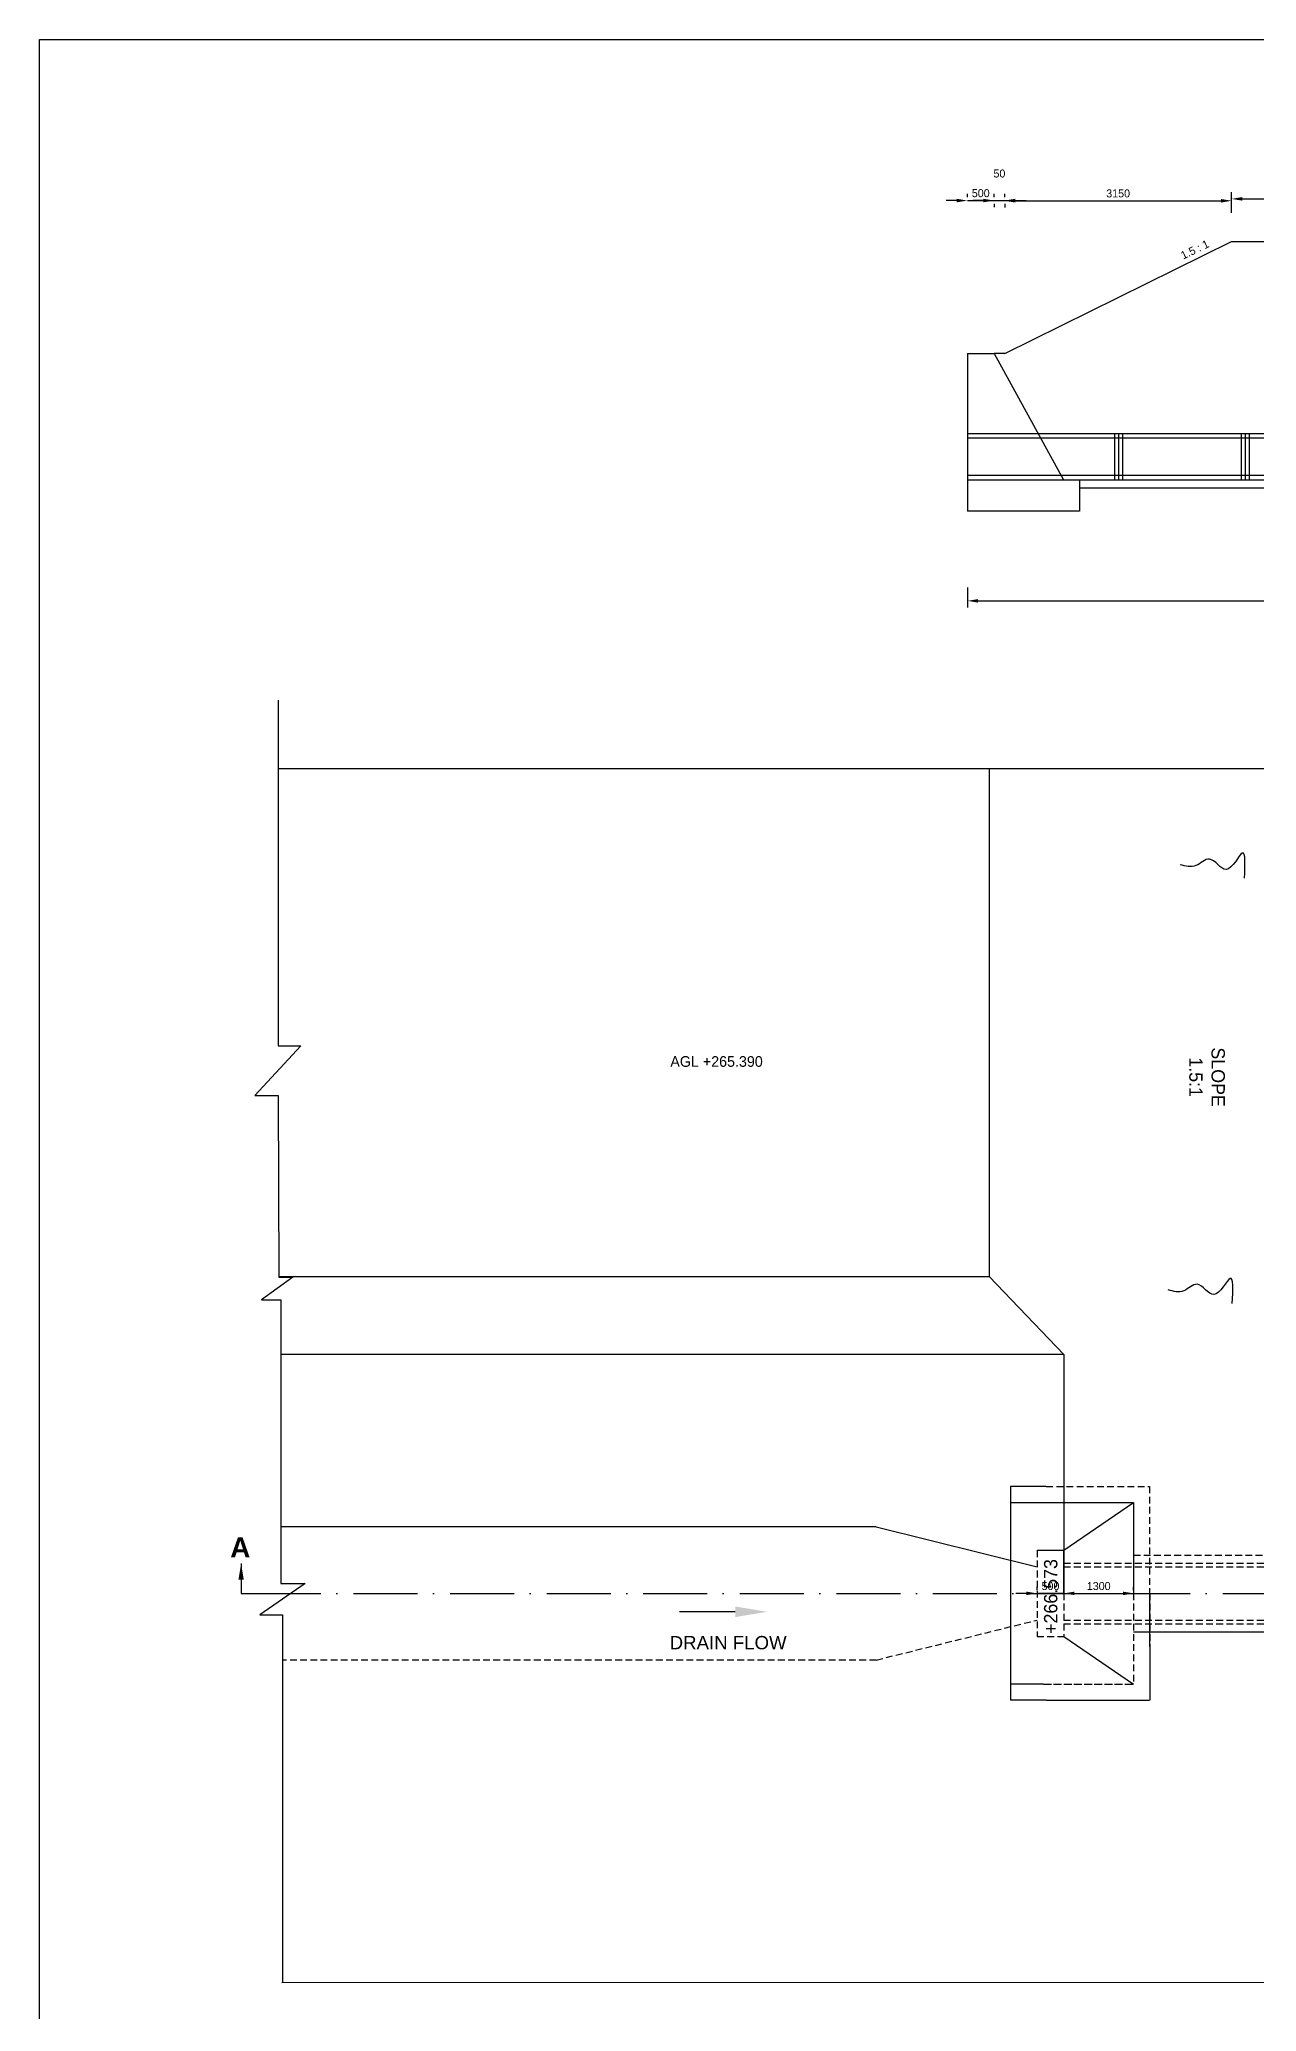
# Model space of a CAD drawing. Header units: millimetres. Extents: x 2268 to 3145, y -346 to 298.
# Drawn here: x 2267.7 to 2495.9, y -72.1 to 297.6 of the extents above; entities that cross this region are included whole.
import ezdxf

# ---------------------------------------------------------------- set-up
doc = ezdxf.new("R2010")
doc.units = ezdxf.units.MM
doc.linetypes.add('ACAD_ISO10W100', pattern=[18, 12, -3, 0, -3])
doc.linetypes.add('DASHED', pattern=[19.05, 12.7, -6.35])
doc.layers.add('BASIC', color=18, linetype='Continuous')
doc.dimstyles.new('ISO-25', dxfattribs={"dimtxt": 2.5, "dimasz": 4, "dimexe": 1.25, "dimexo": 0.625, "dimtad": 1, "dimtih": 1, "dimtoh": 1, "dimtxsty": 'Standard', "dimcen": 2.5, "dimadec": 0, "dimazin": 0, "dimtfac": 1, "dimtmove": 0, "dimatfit": 3, "dimfxl": 1, "dimarcsym": 0})

# ---------------------------------------------------------------- blocks, each defined once
blk = doc.blocks.new('*D8')
at = {"layer": 'BASIC', "color": 0, "lineweight": -2, "transparency": 16777216}
for p, q in [((2491.16, 265.3), (2491.16, 268.98)), ((2493.16, 267.73), (2539.16, 267.73)), ((2541.16, 265.3), (2541.16, 268.98))]:
    blk.add_line(p, q, dxfattribs=at)
at = {"layer": 'BASIC', "color": 0, "transparency": 16777216}
for points in [[(2493.16, 268.07), (2493.16, 267.4), (2491.16, 267.73)], [(2539.16, 268.07), (2539.16, 267.4), (2541.16, 267.73)]]:
    blk.add_solid(points, dxfattribs=at)
at = {"layer": 'Defpoints', "color": 0, "transparency": 16777216}
for p in [(2541.16, 267.73), (2491.16, 264.68), (2541.16, 264.68)]:
    blk.add_point(p, dxfattribs=at)
at = {"layer": 'BASIC', "color": 0, "transparency": 16777216, "insert": (2516.16, 269.11), "char_height": 1.5, "attachment_point": 5}
blk.add_mtext('5000', dxfattribs=at)
blk = doc.blocks.new('*D14')
at = {"layer": 'BASIC', "color": 0, "lineweight": -2, "transparency": 16777216}
for p, q in [((2448.66, 266.79), (2448.66, 266.13)), ((2450.66, 267.38), (2489.16, 267.38)), ((2491.16, 265.12), (2491.16, 268.63))]:
    blk.add_line(p, q, dxfattribs=at)
at = {"layer": 'BASIC', "color": 0, "transparency": 16777216}
for points in [[(2450.66, 267.71), (2450.66, 267.04), (2448.66, 267.38)], [(2489.16, 267.71), (2489.16, 267.04), (2491.16, 267.38)]]:
    blk.add_solid(points, dxfattribs=at)
at = {"layer": 'Defpoints', "color": 0, "transparency": 16777216}
for p in [(2448.66, 267.42), (2491.16, 267.38), (2491.16, 264.5)]:
    blk.add_point(p, dxfattribs=at)
at = {"layer": 'BASIC', "color": 0, "transparency": 16777216, "insert": (2469.91, 268.75), "char_height": 1.5, "attachment_point": 5}
blk.add_mtext('3150', dxfattribs=at)
blk = doc.blocks.new('*D31')
at = {"layer": 'BASIC', "color": 0, "lineweight": -2, "transparency": 16777216}
for p, q in [((2459.73, 6.92), (2459.73, 7.55)), ((2472.81, 6.92), (2472.81, 7.55)), ((2461.73, 6.3), (2470.81, 6.3))]:
    blk.add_line(p, q, dxfattribs=at)
at = {"layer": 'BASIC', "color": 0, "transparency": 16777216}
for points in [[(2461.73, 6.63), (2461.73, 5.97), (2459.73, 6.3)], [(2470.81, 6.63), (2470.81, 5.97), (2472.81, 6.3)]]:
    blk.add_solid(points, dxfattribs=at)
at = {"layer": 'Defpoints', "color": 0, "transparency": 16777216}
for p in [(2459.73, 6.3), (2472.81, 6.3), (2472.81, 6.3)]:
    blk.add_point(p, dxfattribs=at)
at = {"layer": 'BASIC', "color": 0, "transparency": 16777216, "insert": (2466.27, 7.67), "char_height": 1.5, "attachment_point": 5}
blk.add_mtext('1300', dxfattribs=at)
blk = doc.blocks.new('*D32')
at = {"layer": 'BASIC', "color": 0, "lineweight": -2, "transparency": 16777216}
for p, q in [((2441.66, 194.89), (2441.66, 191.12)), ((2443.66, 192.37), (2689.66, 192.37)), ((2691.66, 194.72), (2691.66, 191.12))]:
    blk.add_line(p, q, dxfattribs=at)
at = {"layer": 'BASIC', "color": 0, "transparency": 16777216}
for points in [[(2443.66, 192.7), (2443.66, 192.04), (2441.66, 192.37)], [(2689.66, 192.7), (2689.66, 192.04), (2691.66, 192.37)]]:
    blk.add_solid(points, dxfattribs=at)
at = {"layer": 'Defpoints', "color": 0, "transparency": 16777216}
for p in [(2441.66, 195.51), (2691.66, 195.34), (2691.66, 192.37)]:
    blk.add_point(p, dxfattribs=at)
at = {"layer": 'BASIC', "color": 0, "transparency": 16777216, "insert": (2566.66, 193.75), "char_height": 1.5, "attachment_point": 5}
blk.add_mtext('22500', dxfattribs=at)
blk = doc.blocks.new('*D33')
at = {"layer": 'BASIC', "color": 0, "lineweight": -2, "transparency": 16777216}
for p, q in [((2454.73, 6.92), (2454.73, 7.55)), ((2459.73, 6.92), (2459.73, 7.55)), ((2452.73, 6.3), (2450.73, 6.3)), ((2459.73, 6.3), (2454.73, 6.3)), ((2461.73, 6.3), (2463.73, 6.3))]:
    blk.add_line(p, q, dxfattribs=at)
at = {"layer": 'BASIC', "color": 0, "transparency": 16777216}
for points in [[(2452.73, 6.63), (2452.73, 5.97), (2454.73, 6.3)], [(2461.73, 6.63), (2461.73, 5.97), (2459.73, 6.3)]]:
    blk.add_solid(points, dxfattribs=at)
at = {"layer": 'Defpoints', "color": 0, "transparency": 16777216}
for p in [(2454.73, 6.3), (2454.73, 6.3), (2459.73, 6.3)]:
    blk.add_point(p, dxfattribs=at)
at = {"layer": 'BASIC', "color": 0, "transparency": 16777216, "insert": (2457.23, 7.67), "char_height": 1.5, "attachment_point": 5}
blk.add_mtext('500', dxfattribs=at)

msp = doc.modelspace()

# ---------------------------------------------------------------- linework, layer by layer
at = {"color": 0}
for p, q in [((2491.16079, 259.74587), (2541.16079, 259.74587)), ((2312.5085, 173.78601), (2312.5085, 108.9718)), ((2312.5085, 160.94561), (2813.1996, 160.94779)), ((2445.72582, 160.94623), (2445.72582, 65.69041)), ((2316.74331, 108.9718), (2308.1058, 99.65231)), ((2312.5085, 108.9718), (2316.74331, 108.9718)), ((2308.1058, 99.65231), (2312.5085, 99.65231)), ((2312.5085, 99.65231), (2312.60116, 65.60754)), ((2315.26066, 65.60754), (2309.33466, 61.33256)), ((2312.57999, 65.69022), (2445.72582, 65.69041)), ((2312.60116, 65.60754), (2315.26066, 65.60754)), ((2445.72582, 65.69041), (2459.72582, 51.06521)), ((2309.33466, 61.33256), (2312.95611, 61.33256)), ((2312.95611, 61.33256), (2312.95611, 30.75002)), ((2459.72582, 51.06521), (2459.72582, 6.298)), ((2312.95611, 30.75002), (2312.95611, 8.15796)), ((2472.81203, 23.31418), (2472.81191, 6.29903)), ((2459.72582, 6.29811), (2459.72582, 14.38948)), ((2317.51409, 8.15796), (2309.06029, 2.31204)), ((2312.95611, 8.15796), (2317.51409, 8.15796)), ((2475.81783, 6.299), (2475.82584, -13.73049)), ((2309.06029, 2.31204), (2313.28719, 2.31204)), ((2313.28719, 2.31204), (2313.28719, -66.61525)), ((2398.13344, 2.84677), (2387.67505, 2.84677)), ((2472.81191, -0.90205), (2669.72395, -0.90213)), ((2313.19453, -66.61512), (2813.88563, -66.61294))]:
    msp.add_line(p, q, dxfattribs=at)
at = {"color": 0, "linetype": 'ByBlock'}
for p, q in [((2469.21079, 223.76587), (2469.21079, 215.06587)), ((2470.71079, 223.76587), (2470.71079, 215.06587)), ((2492.97879, 223.76587), (2492.97879, 215.06587)), ((2494.47879, 223.76587), (2494.47879, 215.06587))]:
    msp.add_line(p, q, dxfattribs=at)
at = {"color": 0, "linetype": 'DASHED'}
for p, q in [((2469.96079, 223.76587), (2469.96079, 215.06587)), ((2493.72879, 223.76587), (2493.72879, 215.06587))]:
    msp.add_line(p, q, dxfattribs=at)
for p, q in [((2441.66079, 215.06587), (2441.66079, 209.16587)), ((2456.43243, 26.3306), (2449.72445, 26.3306)), ((2449.72445, 26.3306), (2449.72445, -13.73488)), ((2459.72582, 14.38948), (2472.81203, 23.31418)), ((2424.56156, 18.80021), (2312.95611, 18.80021)), ((2459.72582, -1.79321), (2472.81191, -10.71528)), ((2455.89518, -10.72204), (2449.72445, -10.72204)), ((2456.43446, -13.7342), (2449.72445, -13.73488))]:
    msp.add_line(p, q)
msp.add_lwpolyline([(2267.7406, 297.62314), (3145.06997, 297.62314), (3145.06997, -345.68892), (2267.7406, -345.68892)], close=True)
at = {"color": 0, "start_tangent": (0.707387577, 0.706825874)}
for points in [[(2493.59293, 140.3784), (2493.18186, 145.07959), (2490.12823, 142.02838), (2487.01587, 143.96472), (2484.49075, 142.7325), (2481.55456, 142.90853)], [(2491.30616, 60.66308), (2490.89509, 65.36427), (2487.84146, 62.31306), (2484.7291, 64.2494), (2482.20398, 63.01718), (2479.26779, 63.19321)]]:
    msp.add_spline(points, degree=3, dxfattribs=at)
at = {"color": 0}
msp.add_solid([(2398.13344, 1.84839), (2398.13344, 3.84515), (2404.12372, 2.84677)], dxfattribs=at)
at = {"layer": 'BASIC', "color": 0}
for p, q in [((2439.66079, 267.41847), (2437.66079, 267.41847)), ((2441.66079, 268.04347), (2441.66079, 268.66847)), ((2441.66079, 267.41847), (2446.66079, 267.41847)), ((2444.66079, 267.41847), (2442.66079, 267.41847)), ((2446.66079, 268.04347), (2446.66079, 268.66847)), ((2446.66079, 267.41847), (2448.65814, 267.41847)), ((2446.66079, 266.79347), (2446.66079, 266.16847)), ((2448.65814, 268.04347), (2448.65814, 268.66847)), ((2448.66079, 267.41847), (2450.66079, 267.41847)), ((2450.65814, 267.41847), (2452.65814, 267.41847)), ((2448.65814, 238.74587), (2491.16079, 259.74587)), ((2441.66079, 238.74587), (2446.66079, 238.74587)), ((2441.66079, 238.74587), (2441.66079, 215.06587)), ((2446.66079, 238.74587), (2459.66079, 215.06587)), ((2441.66079, 223.76587), (2691.66079, 223.76587)), ((2441.66079, 222.91587), (2691.66079, 222.91587)), ((2441.66079, 215.91587), (2691.66079, 215.91587)), ((2441.66079, 215.06587), (2691.66079, 215.06587)), ((2462.66079, 215.06587), (2462.66079, 209.16587)), ((2462.66079, 213.56587), (2670.66079, 213.56587)), ((2462.66079, 209.16587), (2441.66079, 209.16587)), ((2459.72582, 51.06521), (2312.95611, 51.06521)), ((2449.72445, 23.31418), (2472.81203, 23.31418)), ((2424.56156, 18.80021), (2454.72581, 11.29809)), ((2454.72582, 14.38948), (2459.72582, 14.38948)), ((2456.43446, -13.7342), (2475.81184, -13.73224))]:
    msp.add_line(p, q, dxfattribs=at)
at = {"layer": 'BASIC', "color": 2}
msp.add_line((2448.65814, 238.74587), (2446.66079, 238.74587), dxfattribs=at)
at = {"layer": 'BASIC', "color": 0, "linetype": 'DASHED', "ltscale": 0.1}
for p, q in [((2456.43243, 26.3306), (2475.80982, 26.3306)), ((2475.80982, 26.3306), (2475.81783, 6.299)), ((2454.72582, 14.38948), (2454.72582, -1.79321)), ((2459.72582, 11.99796), (2672.72423, 11.99789)), ((2459.72582, 11.29796), (2672.72423, 11.29789)), ((2472.81196, 13.49796), (2669.72395, 13.49788)), ((2459.72582, 6.29811), (2459.72499, -1.79045)), ((2472.81191, 6.29903), (2472.81191, -10.71528)), ((2475.82542, 6.29967), (2475.82542, -12.66902)), ((2424.56156, -6.19979), (2454.72584, 1.29808)), ((2459.72524, 0.59795), (2672.72423, 0.59788)), ((2459.72531, 1.29795), (2672.72423, 1.29788)), ((2454.72582, -1.79321), (2459.72582, -1.79321)), ((2424.56156, -6.19979), (2313.28719, -6.19979)), ((2455.89518, -10.72204), (2472.81191, -10.71528)), ((2456.1327, -10.71781), (2472.81375, -10.71613))]:
    msp.add_line(p, q, dxfattribs=at)
at = {"layer": 'BASIC', "color": 0, "linetype": 'ACAD_ISO10W100'}
msp.add_line((2308.50418, 6.30009), (2818.38821, 6.29854), dxfattribs=at)
at = {"layer": 'BASIC', "color": 0}
for points in [[(2439.66079, 267.7518), (2439.66079, 267.08513), (2441.66079, 267.41847)], [(2444.66079, 267.7518), (2444.66079, 267.08513), (2446.66079, 267.41847)], [(2450.65814, 267.7518), (2450.65814, 267.08513), (2448.65814, 267.41847)]]:
    msp.add_solid(points, dxfattribs=at)

# ---------------------------------------------------------------- texts
at = {"color": 0}
for s, insert, char_height, width, attachment_point, rotation in [('1.5 : 1', (2486.46436, 260.12275), 1.5, 40.8919, 3, 25.8788572), ('SLOPE\\P1.5:1', (2489.91004, 103.08171), 2.5, 18.3544, 2, 270), ('+266.573', (2456.01698, 5.721), 2.5, 18.3544, 2, 90)]:
    msp.add_mtext(s, dxfattribs=dict(at, insert=insert, char_height=char_height, width=width, attachment_point=attachment_point, rotation=rotation))
for s, insert, char_height, width, attachment_point in [('AGL +265.390', (2403.30467, 107.01785), 2, 32.477051, 3), ('{\\fArial|b1|i0|c0|p34;A}', (2303.48833, 16.78366), 3.75, 5.378143, 1), ('{\\fArial|b0|i0|c0|p34;DRAIN FLOW}', (2385.85477, -1.6826), 2.5, 31.9211, 1)]:
    msp.add_mtext(s, dxfattribs=dict(at, insert=insert, char_height=char_height, width=width, attachment_point=attachment_point))
at = {"layer": 'BASIC', "color": 0, "char_height": 1.5, "attachment_point": 5}
for s, insert in [('50', (2447.65946, 272.48097)), ('500', (2444.16079, 268.79347))]:
    msp.add_mtext(s, dxfattribs=dict(at, insert=insert))

# ---------------------------------------------------------------- dimensions: what is measured, and where the dimension line sits
at = {"layer": 'BASIC', "color": 0}
for base, p1, p2, override, picture, middle in [((2541.16079, 267.73168), (2491.16079, 264.67628), (2541.16079, 264.67628), {"dimtxt": 1.5, "dimasz": 2, "dimlfac": 100, "dimtmove": 2}, '*D8', (2516.16079, 269.10668)), ((2454.72582, 6.29965), (2459.72582, 6.29963), (2454.72582, 6.29965), {"dimtxt": 1.5, "dimasz": 2, "dimlfac": 100}, '*D33', (2457.22582, 7.67465))]:
    dim = msp.add_linear_dim(base=base, p1=p1, p2=p2, dimstyle='ISO-25', override=override, dxfattribs=at)
    dim.commit()
    dim.dimension.update_dxf_attribs({"geometry": picture, "text_midpoint": middle})
for base, p1, p2, text, override, picture, middle in [((2491.16079, 267.376), (2448.66079, 267.41803), (2491.16079, 264.49844), '3150', {"dimtxt": 1.5, "dimasz": 2, "dimlfac": 100, "dimtmove": 2}, '*D14', (2469.91079, 268.751)), ((2691.66079, 192.37002), (2441.66079, 195.51273), (2691.66079, 195.34309), '22500', {"dimtxt": 1.5, "dimasz": 2, "dimlfac": 100, "dimtmove": 2}, '*D32', (2566.66079, 193.74502)), ((2472.81191, 6.2996), (2459.72582, 6.29811), (2472.81191, 6.2996), '1300', {"dimtxt": 1.5, "dimasz": 2, "dimlfac": 100}, '*D31', (2466.26887, 7.6746))]:
    dim = msp.add_linear_dim(base=base, p1=p1, p2=p2, text=text, dimstyle='ISO-25', override=override, dxfattribs=at)
    dim.commit()
    dim.dimension.update_dxf_attribs({"geometry": picture, "text_midpoint": middle})

# ---------------------------------------------------------------- leaders
at = {"color": 0}
msp.add_leader([(2305.53618, 11.90475), (2305.53618, 6.30009), (2308.50418, 6.30009)], dimstyle='ISO-25', override={"dimasz": 3, "dimjust": 2}, dxfattribs=at)

doc.saveas('drawing.dxf')
